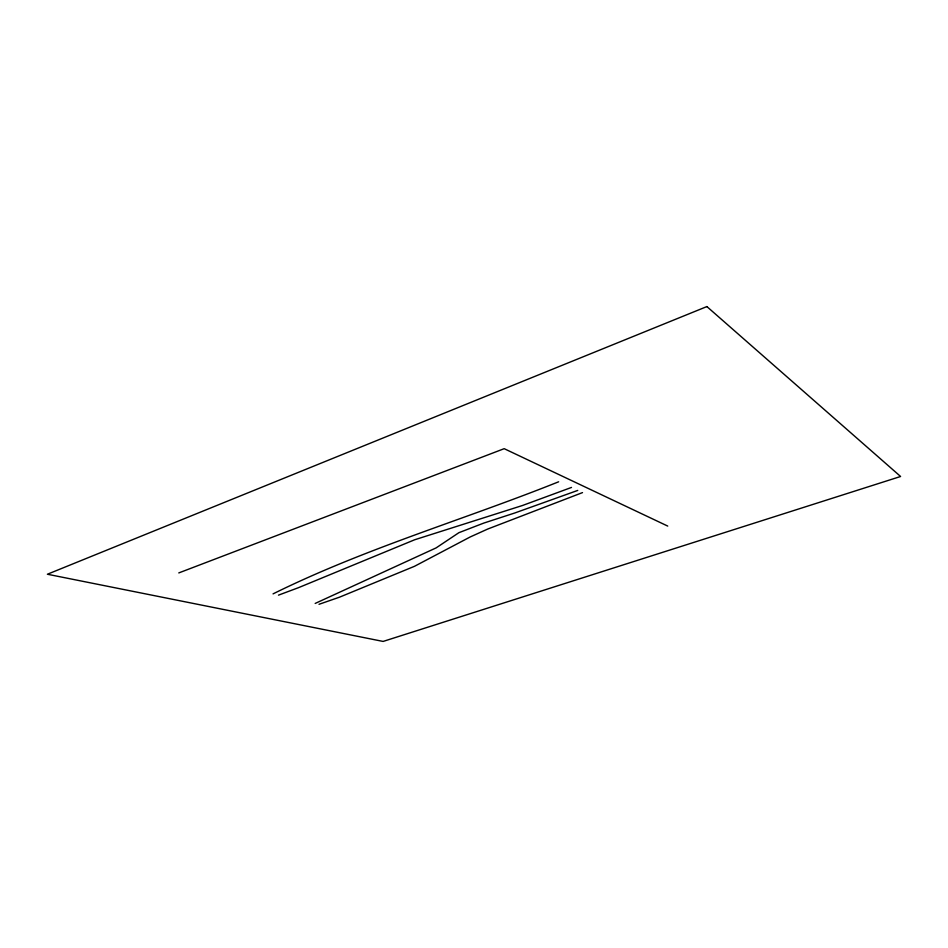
<?xml version="1.0" encoding="UTF-8"?>
<svg xmlns="http://www.w3.org/2000/svg" width="948" height="948" viewBox="0 0 948 948"><rect width="100%" height="100%" fill="white"/><g stroke="black" fill="none" stroke-linecap="round" stroke-linejoin="round"><path stroke-width="1.42" d="M273.06 593.875C364.861 548.465 463.702 519.8 558.633 481.797M315.186 603.438L436.139 547.885L458.903 532.681L483.753 523.095L514.705 513.01L577.735 490.424M178.781 572.924L504.194 448.677L667.736 526.081M571.49 487.438L522.561 505.474L414.655 539.768L298.454 587.689L278.487 595.143M582.51 492.605L487.687 529.055L470.184 536.971L414.477 566.312L339.479 597.193L319.014 604.303M706.888 306.571L47.4 574.239L383.111 641.429L900.6 476.489L706.888 306.571"/></g></svg>
